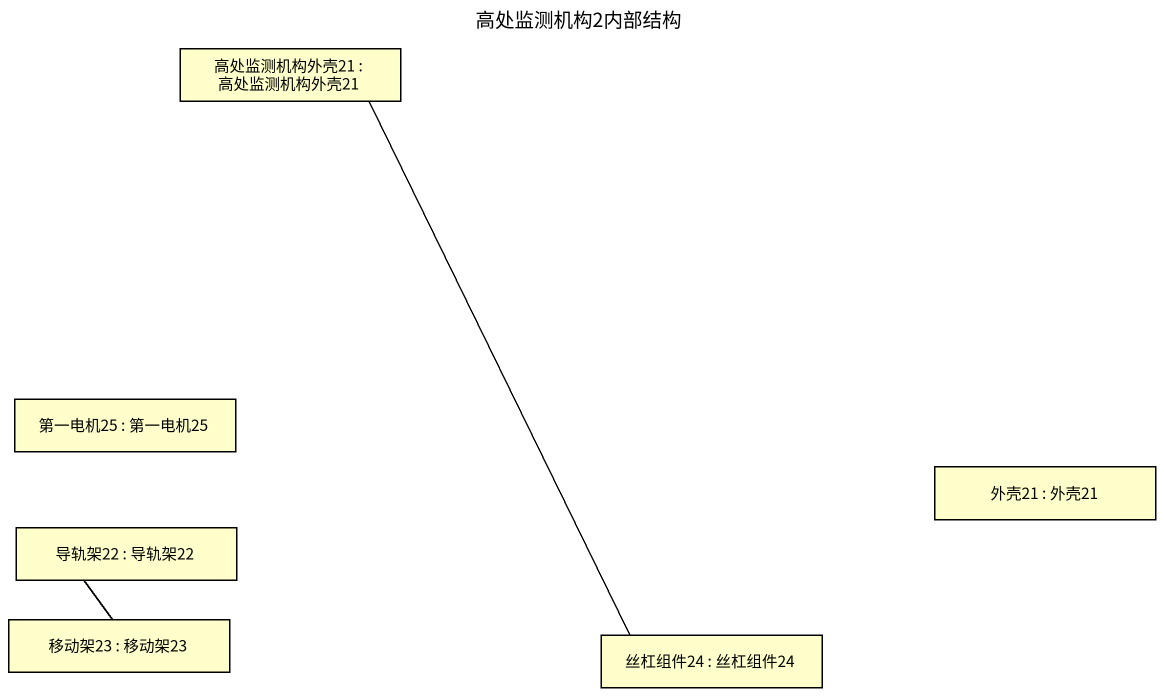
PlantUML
@startuml
title 高处监测机构2内部结构
rectangle "高处监测机构外壳21 : 高处监测机构外壳21" as 高处监测机构外壳21
rectangle "第一电机25 : 第一电机25" as 第一电机25
rectangle "外壳21 : 外壳21" as 外壳21
rectangle "导轨架22 : 导轨架22" as 导轨架22
rectangle "移动架23 : 移动架23" as 移动架23
rectangle "丝杠组件24 : 丝杠组件24" as 丝杠组件24
高处监测机构外壳21 -- 丝杠组件24
导轨架22 -- 移动架23
@enduml
